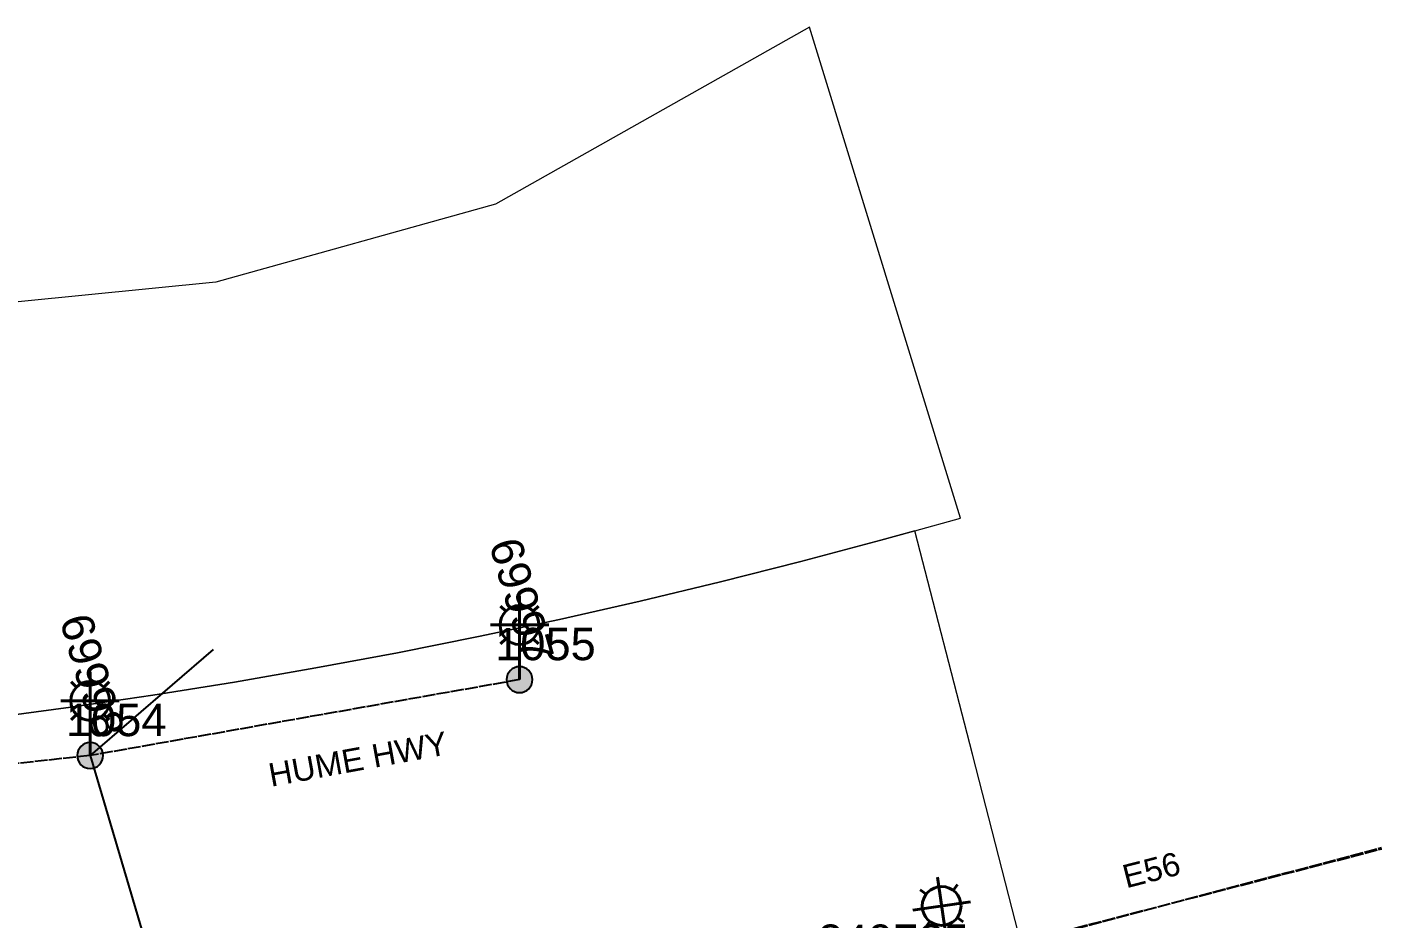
# Model space of a CAD drawing. Header units: metres. Extents: x 307881 to 309377, y 6244646 to 6245709.
# Drawn here: x 308654.1 to 308758.7, y 6245436.1 to 6245504.9 of the extents above; entities that cross this region are included whole.
import ezdxf
from ezdxf.enums import TextEntityAlignment as Align

# ---------------------------------------------------------------- set-up
doc = ezdxf.new("R2010")
doc.units = ezdxf.units.M
doc.linetypes.add('Cable Exist OH', pattern=[1, 1, 0])
doc.layers.get('0').update_dxf_attribs({"color": 6})
for name, color, linetype in [('_User Miscellaneous7', 7, 'Continuous'), ('Equip_SP_SL_EXT', 7, 'Continuous'), ('Mains_LV_EXT', 7, 'Continuous'), ('Mains_SL_EXT', 7, 'Continuous'), ('Services_SP_EXT', 7, 'Continuous'), ('SupportsOH_SP_TR_HV_LV_SL_EXT', 7, 'Continuous')]:
    doc.layers.add(name, color=color, linetype=linetype)
doc.layers.add('Cadastre Land Parcels_SP_EXT', color=9, linetype='Continuous', lineweight=5)
doc.layers.add('Cadastre Roads_SP_EXT', color=9, linetype='Continuous', lineweight=5)
doc.styles.add('iecARIAL', font='arial.ttf', dxfattribs={"height": 2})
doc.styles.add('POLE_LABEL', font='arial.ttf')
doc.styles.get("Standard").update_dxf_attribs({"font": 'arial.ttf'})

# ---------------------------------------------------------------- blocks, each defined once
blk = doc.blocks.new('SL_LANTERN_EXT')
at = {"lineweight": 40}
for p, q in [((0, 1.97), (0, 6.47)), ((-1.46, 5.68), (-1.06, 5.28)), ((1.46, 5.68), (1.06, 5.28)), ((-2.25, 4.22), (2.25, 4.22)), ((-1.46, 2.76), (-1.06, 3.16)), ((1.46, 2.76), (1.06, 3.16)), ((0, 0), (0, 2.72))]:
    blk.add_line(p, q, dxfattribs=at)
blk.add_circle((0, 4.22), 1.5, dxfattribs=at)
at = {"color": 7, "style": 'iecARIAL', "flags": 8}
blk.add_attdef('ASSET_NUM', (1.5, 1.5), '', height=2.5, dxfattribs=at)
for tag, p, height, flags in [('CONSTRUCTED_VOLTAGE', (0.98, -0.65), 0.2, 9), ('CONTROL_TYPE', (0.98, -0.85), 0.2, 9), ('LANTERN_PURPOSE', (0.98, -1.05), 0.2, 9), ('LNUMBER', (2.18, -3.25), 2.5, 8), ('OPERATING_VOLTAGE', (0.98, -1.65), 0.2, 9), ('ORIENTATION', (0.98, -1.85), 0.2, 9), ('OWNED_BY', (0.98, -2.05), 0.2, 9), ('STATE', (0.98, -2.25), 0.2, 9), ('LANTERN_TYPE', (0.98, -1.25), 0.2, 9), ('NO_PHASES', (0.98, -1.45), 0.2, 9), ('USAGE', (0.98, -2.45), 0.2, 9), ('CEXIST', (0.98, -2.65), 0.2, 9), ('CNEW', (0.98, -2.85), 0.2, 9), ('CNUMBER', (0.98, -3.05), 0.2, 9), ('CREMOVE', (0.98, -3.25), 0.2, 9), ('CREPLACE', (0.98, -3.45), 0.2, 9), ('LKINGHEIGHT', (0.98, -3.65), 0.2, 9), ('LBRACKET', (0.98, -3.85), 0.2, 9), ('LBRACKETVOCAB', (0.98, -4.05), 0.2, 9), ('LCATEGORY', (0.98, -4.25), 0.2, 9), ('LCHARGE1', (0.98, -4.45), 0.2, 9), ('LCHARGE1PERCENT', (0.98, -4.65), 0.2, 9), ('LCHARGE2', (0.98, -4.85), 0.2, 9), ('LCHARGE2PERCENT', (0.98, -5.05), 0.2, 9), ('LCHARGE3', (0.98, -5.25), 0.2, 9), ('LCHARGE3PERCENT', (0.98, -5.45), 0.2, 9), ('LEXIST', (0.98, -5.65), 0.2, 9), ('LLAMP', (0.98, -5.85), 0.2, 9), ('LLAMPVOCAB', (0.98, -6.05), 0.2, 9), ('LMAST', (0.98, -6.25), 0.2, 9), ('LMASTVOCAB', (0.98, -6.45), 0.2, 9), ('LNEW', (0.98, -6.65), 0.2, 9), ('LANTNUMBER', (0.98, -6.85), 0.2, 9), ('LOUTREACH', (0.98, -7.25), 0.2, 9), ('LOUTREACHVOCAB', (0.98, -7.45), 0.2, 9), ('LRATECODE', (0.98, -7.65), 0.2, 9), ('LREMOVE', (0.98, -7.85), 0.2, 9), ('LREPLACE', (0.98, -8.05), 0.2, 9), ('LTYPE', (0.98, -8.25), 0.2, 9), ('LTYPEVOCAB', (0.98, -8.45), 0.2, 9), ('STREETNAME', (0.98, -9.25), 0.2, 9), ('SUBURB', (0.98, -9.45), 0.2, 1), ('LEGEND', (0.98, -8.65), 0.2, 9), ('LOCATION', (0.98, -8.85), 0.2, 9), ('NOTES', (0.98, -9.05), 0.2, 9)]:
    blk.add_attdef(tag, p, '', height=height, dxfattribs=dict(flags=flags))
blk = doc.blocks.new('POLE_EXT')
blk.add_hatch(color=256).paths.add_polyline_path([(-1, 0, 1), (1, 0, 1)])
blk.add_lwpolyline([(-1, 0, 1), (1, 0, 1)], format="xyb", close=True)
for tag, height, flags, p in [('pNumber', 2.5, 8, (-17.84, 2.07)), ('OWNED_BY', 0.2, 9, (1.35, -0.4)), ('SPECIAL_USE', 0.2, 9, (1.35, -0.8)), ('STATE', 0.2, 9, (1.35, -1)), ('PARENT', 0.2, 9, (1.35, -0.6)), ('cLV', 0.2, 9, (1.35, -1.4)), ('hDepth', 0.2, 9, (1.35, -1.6)), ('hDia', 0.2, 9, (1.35, -1.8)), ('cHV', 0.2, 9, (1.35, -2)), ('USAGE', 0.2, 9, (1.35, -1.2)), ('LBRACKET', 0.2, 9, (1.35, -2.2)), ('LExisting', 0.2, 9, (1.35, -2.4)), ('LANTNUMBER', 0.2, 9, (1.35, -2.6)), ('LOther', 0.2, 9, (1.35, -2.8)), ('LRemove', 0.2, 9, (1.35, -3)), ('LEGEND', 0.2, 9, (1.35, -3.2)), ('cLinedev', 0.2, 9, (1.35, -3.4)), ('pExisting', 0.2, 9, (1.35, -3.8)), ('LOCATION', 0.2, 9, (1.35, -3.6)), ('PFNUMBER', 0.2, 9, (1.35, -4)), ('NEWPFNUMBER', 0.2, 9, (1.35, -4.2)), ('pFooting', 0.2, 9, (1.35, -4.4)), ('pNew', 0.2, 9, (1.35, -4.6)), ('pRelocate', 0.2, 9, (1.35, -5)), ('pRemove', 0.2, 9, (1.35, -5.2)), ('pReplace', 0.2, 9, (1.35, -5.4)), ('pStay', 0.2, 9, (1.35, -5.6)), ('pType', 0.2, 9, (1.35, -5.8)), ('cspan', 0.2, 9, (1.35, -6)), ('STREETNAME', 0.2, 9, (1.35, -6.2)), ('SUBURB', 0.2, 9, (1.35, -6.4)), ('OPERATED_BY', 0.2, 9, (1.36, -7.01)), ('NOTES', 0.2, 9, (1.35, -6.6)), ('MAINTAINED_BY', 0.2, 9, (1.36, -6.81))]:
    blk.add_attdef(tag, text='', height=height, dxfattribs=dict(flags=flags)).set_placement(p, align=Align.MIDDLE_LEFT)
at = {"style": 'POLE_LABEL'}
for tag, height, flags, p in [('ASSET_NUM', 2.5, 8, (2, 2)), ('STRUCTURE_PLANT_NUMBER', 0.2, 9, (1.35, 0.03)), ('STREET_CODE', 0.2, 9, (1.35, -0.2))]:
    blk.add_attdef(tag, text='', height=height, dxfattribs=dict(at, flags=flags)).set_placement(p, align=Align.MIDDLE_LEFT)
at = {"flags": 1}
blk.add_attdef('Z', (1.35, -7.33), '', height=0.2, dxfattribs=at)

msp = doc.modelspace()

# ---------------------------------------------------------------- linework, layer by layer
at = {"layer": 'Cadastre Land Parcels_SP_EXT', "linetype": 'Continuous'}
msp.add_lwpolyline([(308651.15, 6245451.6), (308657.48, 6245452.45), (308663.8, 6245453.37), (308670.11, 6245454.38), (308676.4, 6245455.47), (308682.68, 6245456.64), (308688.94, 6245457.89), (308695.19, 6245459.22), (308701.42, 6245460.63), (308707.63, 6245462.12), (308713.82, 6245463.68), (308719.99, 6245465.33), (308722.62, 6245466.06), (308726.13, 6245467.04), (308726.13, 6245467.04), (308714.49, 6245504.93), (308690.26, 6245491.26), (308668.67, 6245485.24), (308603.48, 6245478.77)], dxfattribs=at)
at = {"layer": 'Cadastre Roads_SP_EXT', "linetype": 'Continuous'}
msp.add_lwpolyline([(308646.66, 6245419.18), (308664.34, 6245420.63), (308680, 6245423.38), (308713.34, 6245430.15), (308731.4, 6245431.97), (308731.4, 6245431.97), (308727.06, 6245448.83), (308722.62, 6245466.06), (308719.99, 6245465.33), (308713.82, 6245463.68), (308707.63, 6245462.12), (308701.42, 6245460.63), (308695.19, 6245459.22), (308688.94, 6245457.89), (308682.68, 6245456.64), (308676.4, 6245455.47), (308670.11, 6245454.38), (308663.8, 6245453.37), (308657.48, 6245452.45), (308651.15, 6245451.6)], dxfattribs=at)
at = {"layer": 'Mains_LV_EXT', "linetype": 'Cable Exist OH'}
msp.add_lwpolyline([(308665.96, 6245425.06), (308695.91, 6245428.22), (308725.39, 6245432.91), (308758.66, 6245441.52)], dxfattribs=at)
at = {"layer": 'Mains_SL_EXT', "linetype": 'Cable Exist OH'}
for points in [[(308692.11, 6245454.57), (308658.97, 6245448.71)], [(308658.97, 6245448.71), (308624.36, 6245445)], [(308725.31, 6245432.8), (308725.41, 6245432.82), (308758.63, 6245441.61)]]:
    msp.add_lwpolyline(points, dxfattribs=at)
at = {"layer": 'Services_SP_EXT'}
msp.add_lwpolyline([(308668.47, 6245456.9), (308658.97, 6245448.71), (308665.96, 6245425.06)], dxfattribs=at)

# ---------------------------------------------------------------- block references
at = {"layer": 'Equip_SP_SL_EXT'}
ref = msp.add_blockref('SL_LANTERN_EXT', (308692.11, 6245454.57), dxfattribs=at)
ref.add_attrib('ASSET_NUM', '69997', dxfattribs={"layer": '0', "height": 2.5, "rotation": 285.9316, "style": 'iecARIAL'}).set_placement((308693.61, 6245456.07), align=Align.MIDDLE_RIGHT)
ref = msp.add_blockref('SL_LANTERN_EXT', (308658.97, 6245448.71), dxfattribs=at)
ref.add_attrib('ASSET_NUM', '69998', dxfattribs={"layer": '0', "height": 2.5, "rotation": 285.9316, "style": 'iecARIAL'}).set_placement((308660.47, 6245450.21), align=Align.MIDDLE_RIGHT)
ref = msp.add_blockref('SL_LANTERN_EXT', (308725.28, 6245432.93), dxfattribs=dict(at, rotation=8.132963784529304))
ref.add_attrib('ASSET_NUM', '249725', dxfattribs={"layer": '0', "height": 2.5, "rotation": 0.0348, "style": 'iecARIAL'}).set_placement((308726.78, 6245434.43), align=Align.MIDDLE_RIGHT)
at = {"layer": 'SupportsOH_SP_TR_HV_LV_SL_EXT'}
ref = msp.add_blockref('POLE_EXT', (308692.11, 6245454.57), dxfattribs=at)
ref.add_attrib('ASSET_NUM', '1055', dxfattribs={"layer": '0', "height": 2.5, "rotation": 0.0451, "style": 'POLE_LABEL'}).set_placement((308694.11, 6245455.32), align=Align.BOTTOM_CENTER)
ref = msp.add_blockref('POLE_EXT', (308658.97, 6245448.71), dxfattribs=at)
ref.add_attrib('ASSET_NUM', '1054', dxfattribs={"layer": '0', "height": 2.5, "rotation": 359.9908, "style": 'POLE_LABEL'}).set_placement((308660.98, 6245449.46), align=Align.BOTTOM_CENTER)

# ---------------------------------------------------------------- texts
at = {"layer": '_User Miscellaneous7'}
msp.add_text('E56', height=1.8, rotation=14.419, dxfattribs=at).set_placement((308738.93, 6245438.46))
at = {"layer": 'Cadastre Roads_SP_EXT'}
msp.add_text('HUME HWY', height=1.8, rotation=10.3953, dxfattribs=at).set_placement((308672.93, 6245446.3))

doc.saveas('drawing.dxf')
